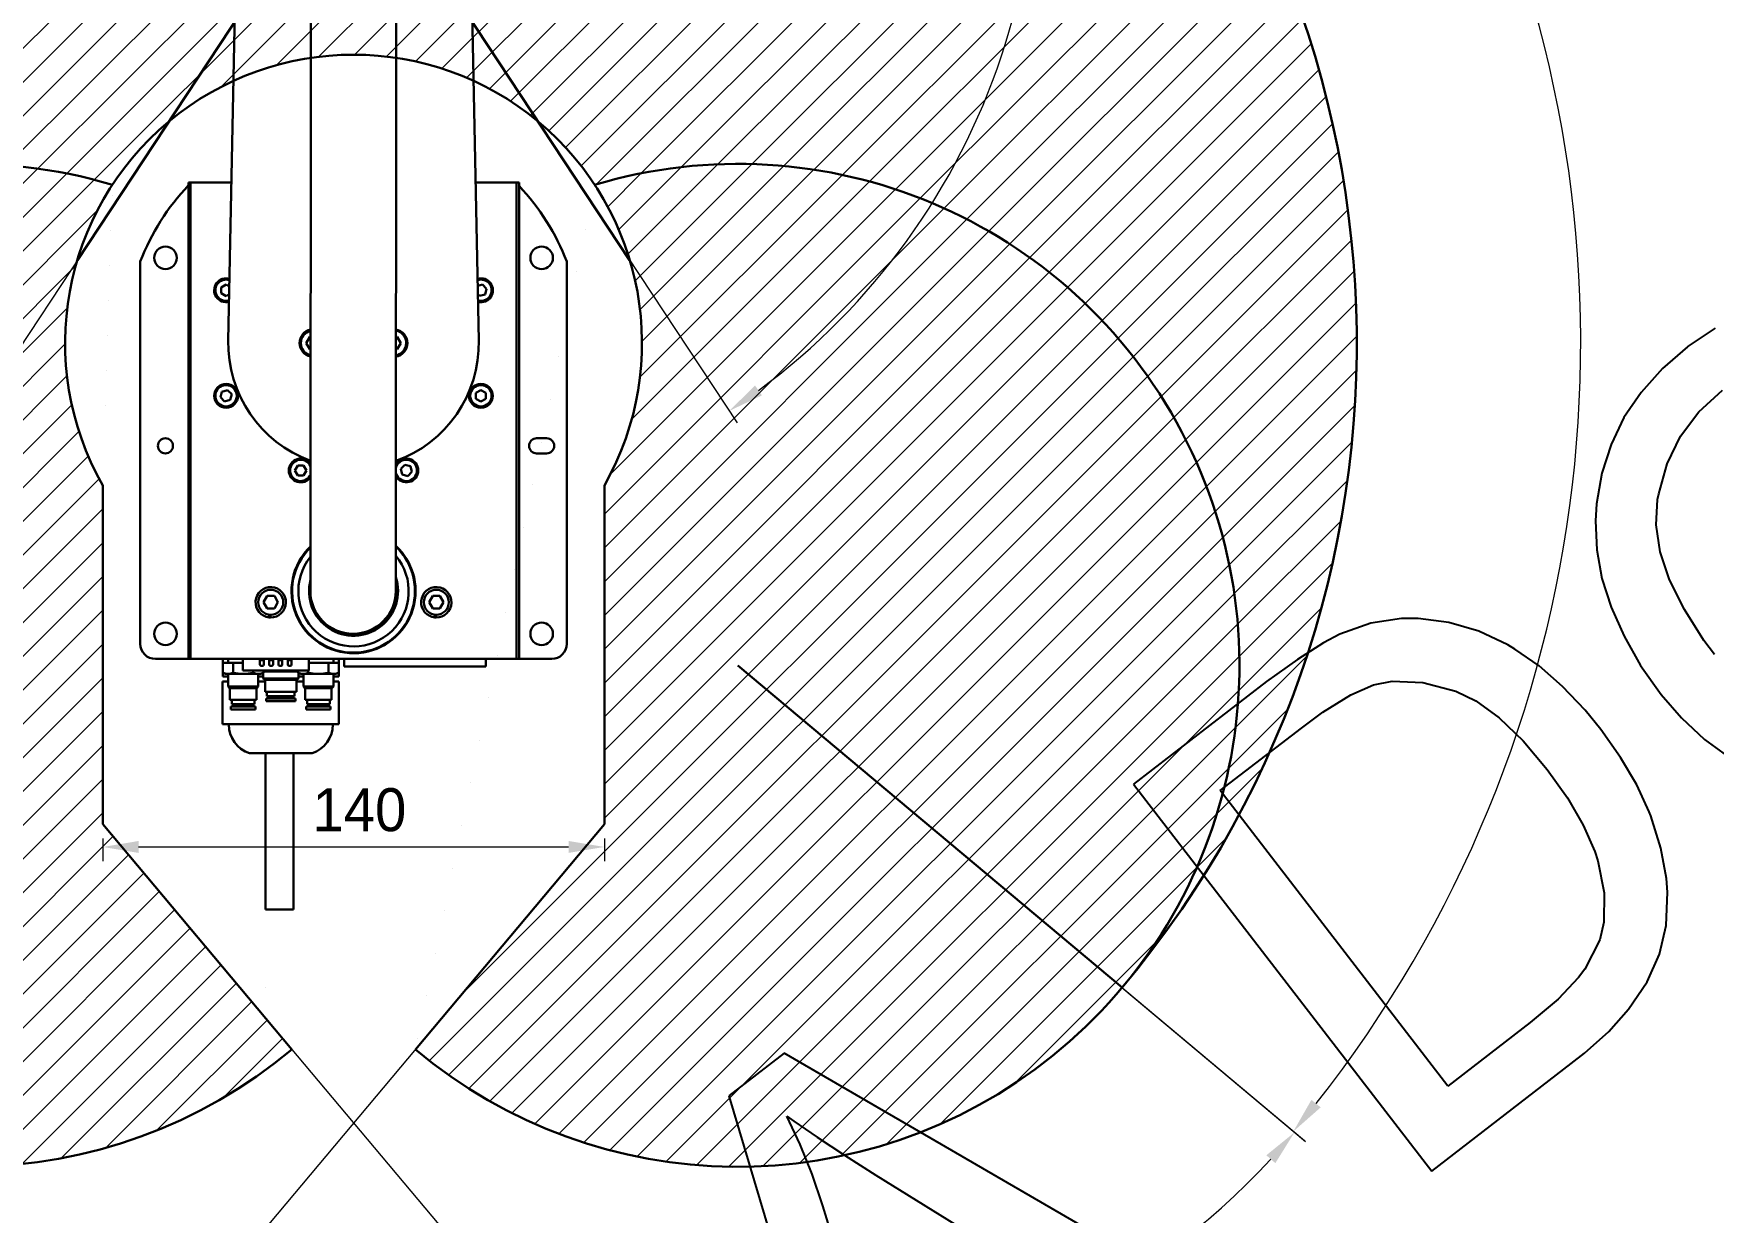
# Model space of a CAD drawing. Header units: millimetres. Extents: x 14 to 2348, y 26 to 1654.
# Drawn here: x 439.1 to 907.9, y 598.6 to 927.7 of the extents above; entities that cross this region are included whole.
import ezdxf

# ---------------------------------------------------------------- set-up
doc = ezdxf.new("R2010")
doc.units = ezdxf.units.MM
doc.header["$LTSCALE"] = 4
doc.layers.get('0').update_dxf_attribs({"lineweight": 25})
for name, color, linetype, lineweight in [('可見邊線(ISO)', 7, 'Continuous', 30), ('標註(ISO)', 7, 'Continuous', 9), ('草圖幾何圖形(ISO)', 7, 'Continuous', 30)]:
    doc.layers.add(name, color=color, linetype=linetype, lineweight=lineweight)
doc.layers.add('填充線', color=7, linetype='Continuous', lineweight=9, true_color=0x1e1e47)
doc.styles.add('temp', font='')
doc.styles.get('temp').set_extended_font_data('PMingLiU')
doc.dimstyles.new('工研院N500', dxfattribs={"dimscale": 4, "dimtxt": 3, "dimasz": 2.5, "dimexe": 1, "dimexo": 1, "dimgap": 0.762, "dimtad": 1, "dimdec": 3, "dimrnd": 1e-08, "dimdsep": 46, "dimtxsty": 'temp', "dimcen": 0.09, "dimdle": 10, "dimclrd": 1, "dimclre": 1, "dimclrt": 7, "dimazin": 2, "dimtfac": 0.666667, "dimtdec": 3, "dimtmove": 0, "dimatfit": 3, "dimfxl": 1, "dimtolj": 1, "dimlwd": 15, "dimlwe": 15, "dimarcsym": 0})
pattern_1 = [(45, (-13.047, 389.5956), (-4.714634, 4.714634), [])]

# ---------------------------------------------------------------- blocks, each defined once
blk = doc.blocks.new('圖框 A2')
at = {"color": 9, "true_color": 0xc0c0c0}
for p, q in [((227.1, 211.38), (225.22, 210.11)), ((225.17, 210.08), (223.42, 208.55)), ((225.22, 210.11), (225.17, 210.08)), ((223.42, 208.55), (221.94, 206.89)), ((221.94, 206.89), (220.73, 205.14)), ((225.95, 205.53), (227.6, 207.05)), ((220.73, 205.14), (219.85, 203.25)), ((224.67, 203.83), (225.95, 205.53)), ((219.85, 203.25), (219.18, 201.25)), ((223.74, 201.91), (224.67, 203.83)), ((223.16, 199.8), (223.74, 201.91)), ((219.18, 201.25), (218.82, 199.12)), ((222.99, 197.64), (223.07, 199.42)), ((223.07, 199.42), (223.16, 199.8)), ((218.82, 199.12), (218.74, 197.92)), ((218.74, 197.92), (218.85, 195.9)), ((223.27, 195.75), (222.99, 197.64)), ((218.85, 195.9), (219.19, 193.89)), ((223.92, 193.8), (223.27, 195.75)), ((219.19, 193.89), (219.83, 191.9)), ((224.95, 191.74), (223.92, 193.8)), ((205.2, 191.11), (203.07, 190.78)), ((206.37, 191.11), (205.2, 191.11)), ((208.51, 190.83), (206.37, 191.11)), ((219.83, 191.9), (220.74, 189.87)), ((226.31, 189.58), (224.95, 191.74)), ((200.91, 190.01), (199.78, 189.42)), ((203.07, 190.78), (200.91, 190.01)), ((210.6, 190.23), (208.51, 190.83)), ((212.62, 189.27), (210.6, 190.23)), ((220.74, 189.87), (221.89, 187.83)), ((199.78, 189.42), (197.95, 188.25)), ((213.12, 188.97), (212.62, 189.27)), ((214.82, 187.8), (213.12, 188.97)), ((227.06, 188.6), (226.31, 189.58)), ((197.95, 188.25), (195.8, 186.7)), ((216.44, 186.36), (214.82, 187.8)), ((221.89, 187.83), (223.32, 185.8)), ((195.8, 186.7), (186.52, 179.55)), ((201.68, 185.78), (203.25, 186.47)), ((203.25, 186.47), (204.57, 186.73)), ((204.57, 186.73), (206.7, 186.65)), ((206.7, 186.65), (209, 186.04)), ((218.02, 184.71), (216.44, 186.36)), ((199.72, 184.58), (201.68, 185.78)), ((209, 186.04), (210.39, 185.35)), ((210.39, 185.35), (212.03, 184.17)), ((223.32, 185.8), (224.75, 184.17)), ((198.23, 183.46), (199.72, 184.58)), ((212.03, 184.17), (213.71, 182.56)), ((219.13, 183.36), (218.02, 184.71)), ((224.75, 184.17), (226.36, 182.65)), ((192.56, 179.1), (198.23, 183.46)), ((220.5, 181.41), (219.13, 183.36)), ((213.71, 182.56), (215.38, 180.57)), ((226.36, 182.65), (228.14, 181.37)), ((215.38, 180.57), (216.8, 178.6)), ((221.63, 179.49), (220.5, 181.41)), ((186.52, 179.55), (207.32, 152.54)), ((222.49, 177.61), (221.63, 179.49)), ((208.44, 158.47), (192.56, 179.1)), ((216.8, 178.6), (217.89, 176.68)), ((222.6, 177.34), (222.49, 177.61)), ((223.31, 175.07), (222.6, 177.34)), ((217.89, 176.68), (218.69, 174.85)), ((218.69, 174.85), (218.92, 174.19)), ((223.7, 172.95), (223.31, 175.07)), ((218.92, 174.19), (219.36, 171.96)), ((223.77, 172.01), (223.7, 172.95)), ((219.36, 171.96), (219.33, 169.9)), ((223.67, 169.68), (223.77, 172.01)), ((219.33, 169.9), (219.06, 168.68)), ((223.21, 167.68), (223.67, 169.68)), ((219.06, 168.68), (218.01, 166.64)), ((222.36, 165.74), (223.21, 167.68)), ((218.01, 166.64), (217.57, 166.05)), ((217.57, 166.05), (216.14, 164.54)), ((221.04, 163.83), (222.36, 165.74)), ((216.14, 164.54), (214.2, 162.91)), ((219.67, 162.29), (221.04, 163.83)), ((214.2, 162.91), (208.44, 158.47)), ((217.99, 160.76), (219.67, 162.29)), ((162.13, 160.77), (158.28, 157.8)), ((193.99, 142.28), (162.13, 160.77)), ((217.06, 160.04), (217.99, 160.76)), ((207.32, 152.54), (217.06, 160.04)), ((158.28, 157.8), (168.71, 122.81)), ((163.25, 154.39), (162.32, 156.36)), ((162.32, 156.36), (162.82, 156.02)), ((162.82, 156.02), (164.45, 154.9)), ((164.45, 154.9), (166.35, 153.64)), ((164.09, 152.32), (163.25, 154.39)), ((166.35, 153.64), (168.54, 152.26)), ((164.81, 150.18), (164.09, 152.32)), ((168.54, 152.26), (177.12, 146.94)), ((164.84, 150.1), (164.81, 150.18)), ((167.97, 139.89), (164.84, 150.1))]:
    blk.add_line(p, q, dxfattribs=at)
blk = doc.blocks.new('*D48')
at = {"layer": 'Defpoints', "color": 0, "linetype": 'Continuous', "transparency": 16777216}
for p in [(958.17, 618.54), (919.87, 468.54), (957.45, 468.54)]:
    blk.add_point(p, dxfattribs=at)
at = {"layer": '標註(ISO)', "color": 1, "linetype": 'Continuous', "lineweight": 15, "transparency": 16777216}
for p, q in [((954.17, 618.54), (915.87, 618.54)), ((919.87, 608.54), (919.87, 478.54)), ((953.45, 468.54), (915.87, 468.54))]:
    blk.add_line(p, q, dxfattribs=at)
at = {"layer": '標註(ISO)', "color": 1, "linetype": 'Continuous', "transparency": 16777216}
for points in [[(918.2, 608.54), (921.53, 608.54), (919.87, 618.54)], [(918.2, 478.54), (921.53, 478.54), (919.87, 468.54)]]:
    blk.add_solid(points, dxfattribs=at)
at = {"layer": '標註(ISO)', "color": 7, "linetype": 'Continuous', "lineweight": 18, "transparency": 16777216, "insert": (903.23, 496.31), "char_height": 12, "attachment_point": 1, "rotation": 90, "style": 'temp'}
blk.add_mtext('\\A1;\\f新細明體|b0|i0;\\H12.0000;J3 stroke=150', dxfattribs=at)
blk = doc.blocks.new('*D74')
at = {"layer": 'Defpoints', "color": 0, "linetype": 'Continuous', "transparency": 16777216}
for p in [(292.63, 1090.8), (528.15, 981.46), (528.15, 841.16), (421.12, 751.35)]:
    blk.add_point(p, dxfattribs=at)
at = {"layer": '標註(ISO)', "color": 1, "linetype": 'Continuous', "lineweight": 15, "transparency": 16777216}
for p, q in [((528.15, 985.46), (528.15, 1188.37)), ((418.06, 748.78), (262.18, 617.98))]:
    blk.add_line(p, q, dxfattribs=at)
blk.add_arc((528.15, 841.16), 343.2, 91.6695, 218.3305, dxfattribs=at)
at = {"layer": '標註(ISO)', "color": 1, "linetype": 'Continuous', "transparency": 16777216}
for points in [[(518.13, 1185.89), (518.18, 1182.55), (528.15, 1184.37)], [(260.22, 629.36), (257.63, 627.26), (265.24, 620.55)]]:
    blk.add_solid(points, dxfattribs=at)
at = {"layer": '標註(ISO)', "color": 7, "linetype": 'Continuous', "lineweight": 18, "transparency": 16777216, "insert": (196.5, 980.86), "char_height": 12, "attachment_point": 1, "rotation": 65, "style": 'temp'}
blk.add_mtext('\\A1;130°', dxfattribs=at)
blk = doc.blocks.new('*D75')
at = {"layer": 'Defpoints', "color": 0, "linetype": 'Continuous', "transparency": 16777216}
for p in [(528.15, 981.46), (870.28, 861.45), (528.15, 841.52), (635.61, 751.35)]:
    blk.add_point(p, dxfattribs=at)
at = {"layer": '標註(ISO)', "color": 1, "linetype": 'Continuous', "lineweight": 15, "transparency": 16777216}
for p, q in [((528.15, 985.46), (528.15, 1188.23)), ((638.68, 748.78), (793.75, 618.66))]:
    blk.add_line(p, q, dxfattribs=at)
blk.add_arc((528.15, 841.52), 342.71, 321.6719, 88.3281, dxfattribs=at)
at = {"layer": '標註(ISO)', "color": 1, "linetype": 'Continuous', "transparency": 16777216}
for points in [[(538.13, 1182.42), (538.18, 1185.75), (528.15, 1184.23)], [(798.29, 627.93), (795.7, 630.04), (790.68, 621.23)]]:
    blk.add_solid(points, dxfattribs=at)
at = {"layer": '標註(ISO)', "color": 7, "linetype": 'Continuous', "lineweight": 18, "transparency": 16777216, "insert": (847.89, 1005.57), "char_height": 12, "attachment_point": 1, "rotation": 295, "style": 'temp'}
blk.add_mtext('\\A1;130°', dxfattribs=at)
blk = doc.blocks.new('*D76')
at = {"layer": 'Defpoints', "color": 0, "linetype": 'Continuous', "transparency": 16777216}
for p in [(384.26, 1106.69), (528.15, 983.12), (528.15, 981.02), (527, 979.26)]:
    blk.add_point(p, dxfattribs=at)
at = {"layer": '標註(ISO)', "color": 1, "linetype": 'Continuous', "lineweight": 15, "transparency": 16777216}
blk.add_line((524.79, 975.92), (420.78, 818.18), dxfattribs=at)
blk.add_arc((528.15, 981.02), 191.05, 92.9993, 233.6007, dxfattribs=at)
at = {"layer": '標註(ISO)', "color": 1, "linetype": 'Continuous', "transparency": 16777216}
for points in [[(518.11, 1173.47), (518.2, 1170.14), (528.15, 1172.07)], [(415.73, 828.61), (413.83, 825.87), (422.98, 821.52)]]:
    blk.add_solid(points, dxfattribs=at)
at = {"layer": '標註(ISO)', "color": 7, "linetype": 'Continuous', "lineweight": 18, "transparency": 16777216, "insert": (323.59, 1021.67), "char_height": 12, "attachment_point": 1, "rotation": 73.3, "style": 'temp'}
blk.add_mtext('\\A1;146.6°', dxfattribs=at)
blk = doc.blocks.new('*D77')
at = {"layer": 'Defpoints', "color": 0, "linetype": 'Continuous', "transparency": 16777216}
for p in [(528.15, 983.77), (528.15, 981.67), (529.31, 979.91), (717.22, 955.99)]:
    blk.add_point(p, dxfattribs=at)
at = {"layer": '標註(ISO)', "color": 1, "linetype": 'Continuous', "lineweight": 15, "transparency": 16777216}
blk.add_line((531.51, 976.57), (635.39, 819.03), dxfattribs=at)
blk.add_arc((528.15, 981.67), 190.8, 306.4032, 86.9968, dxfattribs=at)
at = {"layer": '標註(ISO)', "color": 1, "linetype": 'Continuous', "transparency": 16777216}
for points in [[(538.1, 1170.54), (538.19, 1173.87), (528.15, 1172.47)], [(642.34, 826.73), (640.43, 829.46), (633.19, 822.37)]]:
    blk.add_solid(points, dxfattribs=at)
at = {"layer": '標註(ISO)', "color": 7, "linetype": 'Continuous', "lineweight": 18, "transparency": 16777216, "insert": (721.07, 1060.27), "char_height": 12, "attachment_point": 1, "rotation": 286.7, "style": 'temp'}
blk.add_mtext('\\A1;146.6°', dxfattribs=at)
blk = doc.blocks.new('*D78')
at = {"layer": 'Defpoints', "color": 0, "linetype": 'Continuous', "transparency": 16777216}
for p in [(421.12, 751.35), (419.51, 750), (458.37, 706.96), (351.73, 560.7)]:
    blk.add_point(p, dxfattribs=at)
at = {"layer": '標註(ISO)', "color": 1, "linetype": 'Continuous', "lineweight": 15, "transparency": 16777216}
for p, q in [((416.45, 747.43), (262.64, 618.37)), ((460.94, 703.9), (554.1, 592.87))]:
    blk.add_line(p, q, dxfattribs=at)
blk.add_arc((421.12, 751.35), 202.88, 222.8243, 307.1757, dxfattribs=at)
at = {"layer": '標註(ISO)', "color": 1, "linetype": 'Continuous', "transparency": 16777216}
for points in [[(271.07, 612.34), (273.57, 614.54), (265.7, 620.94)], [(542.68, 591), (544.75, 588.39), (551.53, 595.93)]]:
    blk.add_solid(points, dxfattribs=at)
at = {"layer": '標註(ISO)', "color": 7, "linetype": 'Continuous', "lineweight": 18, "transparency": 16777216, "insert": (393.18, 547.08), "char_height": 12, "attachment_point": 1, "rotation": 355, "style": 'temp'}
blk.add_mtext('\\A1;90°', dxfattribs=at)
blk = doc.blocks.new('*D79')
at = {"layer": 'Defpoints', "color": 0, "linetype": 'Continuous', "transparency": 16777216}
for p in [(635.61, 751.35), (637.22, 750), (598.37, 706.96), (600.39, 551.59)]:
    blk.add_point(p, dxfattribs=at)
at = {"layer": '標註(ISO)', "color": 1, "linetype": 'Continuous', "lineweight": 15, "transparency": 16777216}
for p, q in [((640.29, 747.43), (794.06, 618.4)), ((595.8, 703.9), (502.66, 592.9))]:
    blk.add_line(p, q, dxfattribs=at)
blk.add_arc((635.61, 751.35), 202.84, 232.825, 317.175, dxfattribs=at)
at = {"layer": '標註(ISO)', "color": 1, "linetype": 'Continuous', "transparency": 16777216}
for points in [[(783.13, 614.57), (785.63, 612.37), (791, 620.97)], [(512.01, 588.43), (514.09, 591.03), (505.23, 595.97)]]:
    blk.add_solid(points, dxfattribs=at)
at = {"layer": '標註(ISO)', "color": 7, "linetype": 'Continuous', "lineweight": 18, "transparency": 16777216, "insert": (643.57, 545.37), "char_height": 12, "attachment_point": 1, "rotation": 5, "style": 'temp'}
blk.add_mtext('\\A1;90°', dxfattribs=at)
blk = doc.blocks.new('*D80')
at = {"layer": 'Defpoints', "color": 0, "linetype": 'Continuous', "transparency": 16777216}
for p in [(458.37, 706.96), (598.37, 706.96), (598.37, 700.64)]:
    blk.add_point(p, dxfattribs=at)
at = {"layer": '標註(ISO)', "color": 1, "linetype": 'Continuous', "lineweight": 15, "transparency": 16777216}
for p, q in [((458.37, 702.96), (458.37, 696.64)), ((468.37, 700.64), (588.37, 700.64)), ((598.37, 702.96), (598.37, 696.64))]:
    blk.add_line(p, q, dxfattribs=at)
at = {"layer": '標註(ISO)', "color": 1, "linetype": 'Continuous', "transparency": 16777216}
for points in [[(468.37, 702.31), (468.37, 698.98), (458.37, 700.64)], [(588.37, 702.31), (588.37, 698.98), (598.37, 700.64)]]:
    blk.add_solid(points, dxfattribs=at)
at = {"layer": '標註(ISO)', "color": 7, "linetype": 'Continuous', "lineweight": 18, "transparency": 16777216, "insert": (516.91, 717.05), "char_height": 12, "attachment_point": 1, "style": 'temp'}
blk.add_mtext('\\A1;140', dxfattribs=at)

msp = doc.modelspace()

# ---------------------------------------------------------------- hatches: boundary and pattern name
at = {"layer": '填充線'}
h = msp.add_hatch(dxfattribs=at)
h.set_pattern_fill('ANSI31', color=256, scale=53.34, style=0)
h.set_pattern_definition(pattern_1)
edge = h.paths.add_edge_path()
edge.add_arc((421.12008, 751.35132), 140, 73.4166874, 220)
edge.add_arc((528.3663, 841.34159), 280, -40, 220, ccw=False)
edge.add_arc((635.61252, 751.35132), 140, 320, 466.5833126)
edge.add_arc((528.3663, 841.34159), 80.5, 33.2916563, 146.7083437)
h = msp.add_hatch(dxfattribs=at)
h.set_pattern_fill('ANSI31', color=256, scale=53.34, style=0)
h.set_pattern_definition(pattern_1)
edge = h.paths.add_edge_path()
edge.add_line((511.11034, 644.1051), (458.3663, 706.96301))
edge.add_line((458.3663, 706.96301), (458.3663, 801.58923))
edge.add_arc((528.3663, 841.34159), 80.5, 146.7083437, 209.5918458, ccw=False)
edge.add_arc((421.12008, 751.35132), 140, 73.4166874, 310)
h = msp.add_hatch(dxfattribs=at)
h.set_pattern_fill('ANSI31', color=256, scale=53.34, style=0)
h.set_pattern_definition(pattern_1)
edge = h.paths.add_edge_path()
edge.add_arc((528.3663, 841.34159), 80.5, 330.4081542, 393.2916563)
edge.add_arc((635.61252, 751.35132), 140, -130, 106.5833126, ccw=False)
edge.add_line((545.62225, 644.1051), (598.3663, 706.96301))
edge.add_line((598.3663, 706.96301), (598.3663, 801.58923))

# ---------------------------------------------------------------- linework, layer by layer
at = {"layer": '可見邊線(ISO)'}
for p, q in [((516.4663, 985.10498), (516.34211, 772.06982)), ((540.14211, 772.05594), (540.2663, 985.09111)), ((493.39772, 842.0411), (495.80436, 962.3489)), ((560.92824, 962.34847), (563.33487, 842.0411)), ((482.3413, 886.14159), (482.8663, 886.14159)), ((482.3413, 886.14159), (482.3413, 753.14159)), ((482.8663, 886.14159), (484.9663, 886.14159)), ((482.8663, 886.14159), (482.8663, 753.14159)), ((484.9663, 886.14159), (494.27991, 886.14159)), ((562.45269, 886.14159), (571.7663, 886.14159)), ((571.7663, 886.14159), (573.8663, 886.14159)), ((573.8663, 753.14159), (573.8663, 886.14159)), ((573.8663, 886.14159), (574.5663, 886.14159)), ((574.5663, 886.14159), (574.5663, 753.14159)), ((468.8663, 864.0889), (468.8663, 757.34159)), ((587.8663, 864.0889), (587.8663, 757.34159)), ((491.39694, 856.88319), (492.79694, 857.69148)), ((491.39694, 855.26661), (491.39694, 856.88319)), ((492.79694, 854.45832), (491.39694, 855.26661)), ((492.79694, 857.69148), (493.70036, 857.16989)), ((493.65604, 854.95432), (492.79694, 854.45832)), ((563.03, 857.28162), (564.35406, 857.6364)), ((563.51726, 854.5134), (563.07656, 854.9541)), ((565.07876, 854.93181), (563.51726, 854.5134)), ((564.35406, 857.6364), (565.49716, 856.4933)), ((565.49716, 856.4933), (565.07876, 854.93181)), ((515.14557, 841.34159), (516.15594, 843.09159)), ((516.15594, 839.59159), (515.14557, 841.34159)), ((516.15594, 843.09159), (516.38351, 843.09159)), ((516.38147, 839.59159), (516.15594, 839.59159)), ((540.57666, 839.59159), (540.18148, 839.59159)), ((540.18352, 843.09159), (540.57666, 843.09159)), ((540.57666, 843.09159), (541.58702, 841.34159)), ((541.58702, 841.34159), (540.57666, 839.59159)), ((491.23544, 826.18988), (491.65384, 827.75137)), ((492.37853, 825.04678), (491.23544, 826.18988)), ((491.65384, 827.75137), (493.21534, 828.16977)), ((493.94003, 825.46518), (492.37853, 825.04678)), ((493.21534, 828.16977), (494.35843, 827.02668)), ((494.35843, 827.02668), (493.94003, 825.46518)), ((562.53566, 827.41657), (563.93566, 828.22486)), ((562.53566, 825.79999), (562.53566, 827.41657)), ((563.93566, 824.9917), (562.53566, 825.79999)), ((563.93566, 828.22486), (565.33566, 827.41657)), ((565.33566, 825.79999), (563.93566, 824.9917)), ((565.33566, 827.41657), (565.33566, 825.79999)), ((579.4663, 814.74159), (582.2663, 814.74159)), ((512.01641, 805.77223), (512.8247, 807.17223)), ((512.8247, 807.17223), (514.44128, 807.17223)), ((514.44128, 807.17223), (515.24957, 805.77223)), ((541.53811, 806.19063), (542.68121, 807.33372)), ((542.68121, 807.33372), (544.24271, 806.91532)), ((544.24271, 806.91532), (544.66111, 805.35383)), ((582.2663, 810.54159), (579.4663, 810.54159)), ((512.8247, 804.37223), (512.01641, 805.77223)), ((514.44128, 804.37223), (512.8247, 804.37223)), ((515.24957, 805.77223), (514.44128, 804.37223)), ((541.95651, 804.62913), (541.53811, 806.19063)), ((543.51801, 804.21073), (541.95651, 804.62913)), ((544.66111, 805.35383), (543.51801, 804.21073)), ((503.24557, 768.96159), (504.25594, 770.71159)), ((504.25594, 767.21159), (503.24557, 768.96159)), ((504.25594, 770.71159), (506.27666, 770.71159)), ((506.27666, 770.71159), (507.28702, 768.96159)), ((507.28702, 768.96159), (506.27666, 767.21159)), ((549.44557, 768.96159), (550.45594, 770.71159)), ((550.45594, 767.21159), (549.44557, 768.96159)), ((550.45594, 770.71159), (552.47666, 770.71159)), ((552.47666, 770.71159), (553.48702, 768.96159)), ((553.48702, 768.96159), (552.47666, 767.21159)), ((506.27666, 767.21159), (504.25594, 767.21159)), ((504.85288, 764.73978), (504.85288, 765.48609)), ((505.0948, 765.46579), (505.0948, 764.72306)), ((505.19588, 765.4623), (505.19588, 764.72017)), ((552.47666, 767.21159), (550.45594, 767.21159)), ((551.05288, 764.73978), (551.05288, 765.48609)), ((551.2948, 765.46579), (551.2948, 764.72306)), ((551.39588, 765.4623), (551.39588, 764.72017)), ((482.3413, 753.14159), (473.0663, 753.14159)), ((482.3413, 753.14159), (482.8663, 753.14159)), ((484.9663, 753.14159), (482.8663, 753.14159)), ((571.7663, 753.14159), (484.9663, 753.14159)), ((491.86163, 748.24159), (491.86163, 753.14159)), ((491.90827, 752.09159), (494.73728, 752.09159)), ((491.90827, 749.29507), (491.90827, 752.09159)), ((493.3663, 753.14159), (493.3663, 752.09159)), ((494.73728, 752.09159), (497.4333, 752.09159)), ((494.73728, 749.29507), (494.73728, 752.09159)), ((497.4333, 753.14159), (497.4333, 749.92159)), ((502.2563, 751.53159), (502.2563, 752.79159)), ((502.2563, 752.79159), (503.3063, 752.79159)), ((502.9563, 751.18159), (502.6063, 751.18159)), ((503.3063, 752.79159), (503.3063, 751.53159)), ((504.8463, 751.53159), (504.8463, 752.79159)), ((504.8463, 752.79159), (505.8963, 752.79159)), ((505.5463, 751.18159), (505.1963, 751.18159)), ((505.8963, 752.79159), (505.8963, 751.53159)), ((507.4363, 751.53159), (507.4363, 752.79159)), ((507.4363, 752.79159), (508.4863, 752.79159)), ((508.1363, 751.18159), (507.7863, 751.18159)), ((508.4863, 752.79159), (508.4863, 751.53159)), ((510.0263, 751.53159), (510.0263, 752.79159)), ((510.0263, 752.79159), (511.0763, 752.79159)), ((510.7263, 751.18159), (510.3763, 751.18159)), ((511.0763, 752.79159), (511.0763, 751.53159)), ((515.8993, 753.14159), (515.8993, 749.92159)), ((515.8993, 752.09159), (521.39531, 752.09159)), ((521.39531, 752.09159), (524.22433, 752.09159)), ((521.39531, 749.29507), (521.39531, 752.09159)), ((522.7663, 753.14159), (522.7663, 752.09159)), ((524.22433, 749.29507), (524.22433, 752.09159)), ((524.27097, 748.24159), (524.27097, 753.14159)), ((525.7763, 753.14159), (525.7763, 751.04159)), ((527.5263, 751.04159), (525.7763, 751.04159)), ((563.5763, 751.04159), (527.5263, 751.04159)), ((565.3263, 751.04159), (563.5763, 751.04159)), ((565.3263, 751.04159), (565.3263, 753.14159)), ((573.8663, 753.14159), (571.7663, 753.14159)), ((573.8663, 753.14159), (574.5663, 753.14159)), ((583.6663, 753.14159), (574.5663, 753.14159)), ((491.83572, 746.84159), (492.30464, 746.84159)), ((491.83572, 746.84159), (491.83572, 734.94159)), ((492.14298, 748.24159), (491.86163, 748.24159)), ((492.6663, 748.94159), (491.90827, 749.29507)), ((493.3663, 748.24159), (492.14298, 748.24159)), ((492.30464, 746.84159), (493.3663, 746.84159)), ((492.6663, 748.94159), (493.32277, 748.94159)), ((493.32277, 748.94159), (497.5663, 748.94159)), ((493.3663, 748.94159), (493.3663, 745.44159)), ((501.7663, 745.44159), (493.3663, 745.44159)), ((493.79575, 745.01214), (493.3663, 745.44159)), ((499.1133, 749.92159), (497.4333, 749.92159)), ((497.5663, 748.94159), (501.80982, 748.94159)), ((499.1133, 749.92159), (514.2193, 749.92159)), ((500.39531, 749.29507), (500.39531, 749.92159)), ((501.33685, 745.01214), (501.7663, 745.44159)), ((501.7663, 748.94159), (501.7663, 745.44159)), ((503.1663, 748.24159), (501.7663, 748.24159)), ((501.7663, 746.84159), (503.6913, 746.84159)), ((501.80982, 748.94159), (502.4663, 748.94159)), ((502.4663, 748.94159), (503.22433, 749.29507)), ((503.1663, 749.268), (503.1663, 747.70049)), ((512.9663, 747.70049), (503.1663, 747.70049)), ((503.59575, 747.27104), (503.1663, 747.70049)), ((503.22433, 749.29507), (503.22433, 749.92159)), ((503.22433, 749.64159), (508.0663, 749.64159)), ((512.53685, 747.27104), (503.59575, 747.27104)), ((503.6913, 747.27104), (503.6913, 743.98104)), ((508.0663, 749.64159), (512.90827, 749.64159)), ((512.4413, 747.27104), (512.4413, 743.98104)), ((512.4413, 746.84159), (514.3663, 746.84159)), ((512.53685, 747.27104), (512.9663, 747.70049)), ((512.90827, 749.29507), (512.90827, 749.92159)), ((513.6663, 748.94159), (512.90827, 749.29507)), ((512.9663, 749.268), (512.9663, 747.70049)), ((514.3663, 748.24159), (512.9663, 748.24159)), ((513.6663, 748.94159), (514.32277, 748.94159)), ((515.8993, 749.92159), (514.2193, 749.92159)), ((514.32277, 748.94159), (518.5663, 748.94159)), ((514.3663, 748.94159), (514.3663, 745.44159)), ((522.7663, 745.44159), (514.3663, 745.44159)), ((514.79575, 745.01214), (514.3663, 745.44159)), ((515.73728, 749.29507), (515.73728, 749.92159)), ((518.5663, 748.94159), (522.80982, 748.94159)), ((522.33685, 745.01214), (522.7663, 745.44159)), ((522.7663, 748.94159), (522.7663, 745.44159)), ((523.98962, 748.24159), (522.7663, 748.24159)), ((522.7663, 746.84159), (523.82796, 746.84159)), ((522.80982, 748.94159), (523.4663, 748.94159)), ((523.4663, 748.94159), (524.22433, 749.29507)), ((523.82796, 746.84159), (524.29687, 746.84159)), ((524.27097, 748.24159), (523.98962, 748.24159)), ((524.29687, 746.84159), (524.29687, 734.94159)), ((501.33685, 745.01214), (493.79575, 745.01214)), ((493.8913, 745.01214), (493.8913, 741.72214)), ((501.2413, 741.72214), (493.8913, 741.72214)), ((494.4163, 741.72214), (494.4163, 740.53214)), ((500.7163, 741.72214), (500.7163, 740.53214)), ((501.2413, 745.01214), (501.2413, 741.72214)), ((512.4413, 743.98104), (503.6913, 743.98104)), ((512.1788, 742.09104), (503.9538, 742.09104)), ((503.9538, 742.09104), (503.9538, 741.32104)), ((512.1788, 741.32104), (503.9538, 741.32104)), ((504.2163, 743.98104), (504.2163, 742.79104)), ((511.9163, 742.79104), (504.2163, 742.79104)), ((505.6513, 742.79104), (505.6513, 742.09104)), ((510.4813, 742.79104), (510.4813, 742.09104)), ((511.9163, 743.98104), (511.9163, 742.79104)), ((512.1788, 742.09104), (512.1788, 741.32104)), ((522.33685, 745.01214), (514.79575, 745.01214)), ((514.8913, 745.01214), (514.8913, 741.72214)), ((522.2413, 741.72214), (514.8913, 741.72214)), ((515.4163, 741.72214), (515.4163, 740.53214)), ((521.7163, 741.72214), (521.7163, 740.53214)), ((522.2413, 745.01214), (522.2413, 741.72214)), ((500.9788, 739.83214), (494.1538, 739.83214)), ((494.1538, 739.83214), (494.1538, 739.06214)), ((500.9788, 739.06214), (494.1538, 739.06214)), ((500.7163, 740.53214), (494.4163, 740.53214)), ((495.8163, 740.53214), (495.8163, 739.83214)), ((499.3163, 740.53214), (499.3163, 739.83214)), ((500.9788, 739.83214), (500.9788, 739.06214)), ((521.9788, 739.83214), (515.1538, 739.83214)), ((515.1538, 739.83214), (515.1538, 739.06214)), ((521.9788, 739.06214), (515.1538, 739.06214)), ((521.7163, 740.53214), (515.4163, 740.53214)), ((516.8163, 740.53214), (516.8163, 739.83214)), ((520.3163, 740.53214), (520.3163, 739.83214)), ((521.9788, 739.83214), (521.9788, 739.06214)), ((492.30464, 734.94159), (491.83572, 734.94159)), ((495.48728, 734.94159), (492.30464, 734.94159)), ((493.5413, 734.94159), (493.5413, 734.80159)), ((498.66992, 734.94159), (495.48728, 734.94159)), ((501.70101, 734.94159), (498.66992, 734.94159)), ((508.0663, 734.94159), (501.70101, 734.94159)), ((514.43158, 734.94159), (508.0663, 734.94159)), ((517.46267, 734.94159), (514.43158, 734.94159)), ((520.64532, 734.94159), (517.46267, 734.94159)), ((523.82796, 734.94159), (520.64532, 734.94159)), ((522.5913, 734.94159), (522.5913, 734.80159)), ((524.29687, 734.94159), (523.82796, 734.94159)), ((516.8163, 726.82228), (499.3163, 726.82228)), ((503.8318, 683.14159), (503.8318, 726.82228)), ((511.6018, 683.14159), (511.6018, 726.82228)), ((503.8318, 683.14159), (511.6018, 683.14159))]:
    msp.add_line(p, q, dxfattribs=at)
for centre, radius in [((475.8663, 865.14159), 3.15), ((580.8663, 865.14159), 3.15), ((492.79694, 826.60828), 3.325), ((563.93566, 826.60828), 3.325), ((492.79694, 826.60828), 2.975), ((563.93566, 826.60828), 2.975), ((475.8663, 812.64159), 2.1), ((505.2663, 768.96159), 3.5), ((551.4663, 768.96159), 3.5), ((475.8663, 760.14159), 3.15), ((580.8663, 760.14159), 3.15)]:
    msp.add_circle(centre, radius, dxfattribs=at)
for centre, radius, start, end in [((528.3663, 841.34159), 63.7, 136.2635494, 159.0777603), ((528.3663, 841.34159), 63.7, 20.9222397, 43.5082935), ((492.79694, 856.0749), 3.325, 73.4831538, 284.2248622), ((492.79694, 856.0749), 2.975, 71.6215089, 286.0865071), ((563.93566, 856.0749), 3.325, 255.7751378, 106.5168462), ((563.93566, 856.0749), 2.975, 253.9134929, 108.3784911), ((517.1663, 841.34159), 3.85, 101.7133117, 258.2198874), ((517.1663, 841.34159), 3.5, 102.9073963, 257.0258027), ((539.5663, 841.34159), 3.85, 279.1765014, 80.7566977), ((539.5663, 841.34159), 3.5, 280.1067721, 79.826427), ((528.3663, 841.34159), 34.97557, 178.854008, 249.9291962), ((528.3663, 841.34159), 34.97557, 289.7120176, 1.145992), ((579.4663, 812.64159), 2.1, 90, 270), ((582.2663, 812.64159), 2.1, 270, 90), ((513.63299, 805.77223), 3.325, 34.813345, 325.119854), ((513.63299, 805.77223), 2.975, 23.4415542, 336.4916449), ((543.09961, 805.77223), 3.325, 207.8913895, 152.0418096), ((543.09961, 805.77223), 2.975, 189.0310712, 170.9021279), ((528.3663, 772.04159), 17.325, 133.9171728, 47.1464102), ((528.3663, 772.04159), 17.15, 134.483497, 46.6022319), ((528.3663, 772.04159), 15.4, 141.2997711, 40.089643), ((528.3663, 772.04159), 12.425, 165.3741824, 18.5698281), ((528.3663, 772.04159), 12.075, 174.709155, 12.7479379), ((505.2663, 768.96159), 4.242, 269.0488002, 264.4071392), ((528.24211, 772.06288), 11.9, 179.9665995, 359.9665995), ((551.4663, 768.96159), 4.242, 269.0488002, 264.4071392), ((505.2663, 768.96159), 4.242, 264.4071392, 267.682955), ((551.4663, 768.96159), 4.242, 264.4071392, 267.682955), ((473.0663, 757.34159), 4.2, 180, 270), ((583.6663, 757.34159), 4.2, 270, 0), ((502.6063, 751.53159), 0.35, 180, 270), ((502.9563, 751.53159), 0.35, 270, 0), ((505.1963, 751.53159), 0.35, 180, 270), ((505.5463, 751.53159), 0.35, 270, 0), ((507.7863, 751.53159), 0.35, 180, 270), ((508.1363, 751.53159), 0.35, 270, 0), ((510.3763, 751.53159), 0.35, 180, 270), ((510.7263, 751.53159), 0.35, 270, 0), ((501.9413, 734.80159), 8.4, 180, 251.7900431), ((514.1913, 734.80159), 8.4, 288.2099569, 0)]:
    msp.add_arc(centre, radius, start, end, dxfattribs=at)
for points, weights in [([(493.32277, 748.94159), (492.6663, 748.94159), (491.90827, 749.29507)], [1, 1.04314139574, 1.01001874936]), ([(494.73728, 749.29507), (493.97925, 748.94159), (493.32277, 748.94159)], [1.01001874936, 1.04314139574, 1]), ([(497.5663, 748.94159), (496.25335, 748.94159), (494.73728, 749.29507)], [1, 1.04314139574, 1.01001874936]), ([(500.39531, 749.29507), (498.87925, 748.94159), (497.5663, 748.94159)], [1.01001874936, 1.04314139574, 1]), ([(501.80982, 748.94159), (501.15335, 748.94159), (500.39531, 749.29507)], [1, 1.04314139574, 1.01001874936]), ([(503.22433, 749.29507), (502.4663, 748.94159), (501.80982, 748.94159)], [1.01001874936, 1.04314139574, 1]), ([(504.28331, 749.92159), (503.72982, 749.70569), (503.22433, 749.6567)], [1.01979326879, 1.03148823279, 1.01352204374]), ([(508.0663, 749.64159), (506.76224, 749.64159), (505.32658, 749.92159)], [1, 1.03501256197, 1.01979326879]), ([(510.80602, 749.92159), (509.37036, 749.64159), (508.0663, 749.64159)], [1.01979326879, 1.03501256197, 1]), ([(512.90827, 749.6567), (512.40278, 749.70569), (511.84929, 749.92159)], [1.01352204374, 1.03148823279, 1.01979326879]), ([(514.32277, 748.94159), (513.6663, 748.94159), (512.90827, 749.29507)], [1, 1.04314139574, 1.01001874936]), ([(515.73728, 749.29507), (514.97925, 748.94159), (514.32277, 748.94159)], [1.01001874936, 1.04314139574, 1]), ([(518.5663, 748.94159), (517.25335, 748.94159), (515.73728, 749.29507)], [1, 1.04314139574, 1.01001874936]), ([(521.39531, 749.29507), (519.87925, 748.94159), (518.5663, 748.94159)], [1.01001874936, 1.04314139574, 1]), ([(522.80982, 748.94159), (522.15335, 748.94159), (521.39531, 749.29507)], [1, 1.04314139574, 1.01001874936]), ([(524.22433, 749.29507), (523.4663, 748.94159), (522.80982, 748.94159)], [1.01001874936, 1.04314139574, 1])]:
    msp.add_rational_spline(points, weights, degree=2, dxfattribs=at)
at = {"layer": '草圖幾何圖形(ISO)'}
for p, q in [((528.3663, 981.34159), (451.29899, 864.46289)), ((528.3663, 981.34159), (605.4336, 864.46289)), ((458.3663, 801.58923), (458.3663, 706.96301)), ((598.3663, 801.58923), (598.3663, 706.96301)), ((635.61252, 751.35132), (742.85874, 661.36106)), ((458.3663, 706.96301), (511.11034, 644.1051)), ((598.3663, 706.96301), (545.62225, 644.1051))]:
    msp.add_line(p, q, dxfattribs=at)
for centre, radius, start, end in [((528.3663, 841.34159), 280, 320, 220), ((528.3663, 841.34159), 80.5, 330.4081542, 209.5918458), ((421.12008, 751.35132), 140, 73.4166874, 310), ((635.61252, 751.35132), 140, 230, 106.5833126)]:
    msp.add_arc(centre, radius, start, end, dxfattribs=at)

# ---------------------------------------------------------------- block references
at = {"xscale": 4, "yscale": 4, "zscale": 4}
msp.add_blockref('圖框 A2', (0, 0), dxfattribs=at)

# ---------------------------------------------------------------- dimensions: what is measured, and where the dimension line sits
at = {"layer": '標註(ISO)', "color": 1, "linetype": 'Continuous', "lineweight": 18, "true_color": 0xff0000}
for base, center, p1, p2, override, picture, middle in [((292.63098, 1090.79962), (528.15208, 841.16184), (528.15208, 981.46331), (421.12008, 751.35132), {"dimgap": 0.762, "dimadec": 2, "dimtol": 0, "dimlim": 0, "dimtp": 0, "dimtm": 0, "dimtdec": 3}, '*D74', (217.10333, 986.20625)), ((870.28014, 861.44803), (528.15208, 841.52134), (635.61252, 751.35132), (528.15208, 981.46331), {"dimgap": 0.762, "dimadec": 2, "dimtol": 0, "dimlim": 0, "dimtp": 0, "dimtm": 0, "dimtdec": 3}, '*D75', (838.75089, 986.35594)), ((384.25642, 1106.69239), (528.15208, 981.01671), (528.15208, 983.11671), (526.99607, 979.26353), {"dimgap": 0.762, "dimse1": 1, "dimadec": 2, "dimtol": 0, "dimlim": 0, "dimtp": 0, "dimtm": 0, "dimtdec": 3}, '*D76', (345.15951, 1035.91712)), ((717.22101, 955.99133), (528.15208, 981.66647), (529.30809, 979.91329), (528.15208, 983.76647), {"dimgap": 0.762, "dimse2": 1, "dimadec": 2, "dimtol": 0, "dimlim": 0, "dimtp": 0, "dimtm": 0, "dimtdec": 3}, '*D77', (710.90871, 1036.49608)), ((351.72956, 560.70246), (421.12008, 751.35132), (419.51138, 750.00147), (458.3663, 706.96301), {"dimgap": 0.762, "dimtad": 2, "dimadec": 2, "dimtol": 0, "dimlim": 0, "dimtp": 0, "dimtm": 0, "dimtdec": 3}, '*D78', (403.43755, 549.23908)), ((600.38981, 551.59342), (635.61252, 751.35132), (598.3663, 706.96301), (637.22121, 750.00147), {"dimgap": 0.762, "dimtad": 2, "dimadec": 2, "dimtol": 0, "dimlim": 0, "dimtp": 0, "dimtm": 0, "dimtdec": 3}, '*D79', (653.29115, 549.2837))]:
    dim = msp.add_angular_dim_3p(base=base, center=center, p1=p1, p2=p2, dimstyle='工研院N500', override=override, dxfattribs=at)
    dim.commit()
    dim.dimension.update_dxf_attribs({"geometry": picture, "text_midpoint": middle, "dimtype": 165})
dim = msp.add_linear_dim(base=(598.3663, 700.64365), p1=(458.3663, 706.96301), p2=(598.3663, 706.96301), angle=180, dimstyle='工研院N500', override={"dimgap": 0.762, "dimdec": 3, "dimtol": 0, "dimlim": 0, "dimtp": 0, "dimtm": 0, "dimtdec": 3, "dimtofl": 0, "dimatfit": 1}, dxfattribs=at)
dim.commit()
dim.dimension.update_dxf_attribs({"geometry": '*D80', "text_midpoint": (528.3663, 700.64365), "dimtype": 160})
dim = msp.add_linear_dim(base=(919.86813, 468.53585), p1=(958.16865, 618.53585), p2=(957.45406, 468.53585), angle=270, text='\\f新細明體|b0|i0;\\H12.0000;J3 stroke=<>', dimstyle='工研院N500', override={"dimgap": 0.762, "dimdec": 3, "dimtol": 0, "dimlim": 0, "dimtp": 0, "dimtm": 0, "dimtdec": 3, "dimtofl": 0, "dimatfit": 1}, dxfattribs=at)
dim.commit()
dim.dimension.update_dxf_attribs({"geometry": '*D48', "text_midpoint": (919.86813, 543.53585), "dimtype": 160})

doc.saveas('drawing.dxf')
